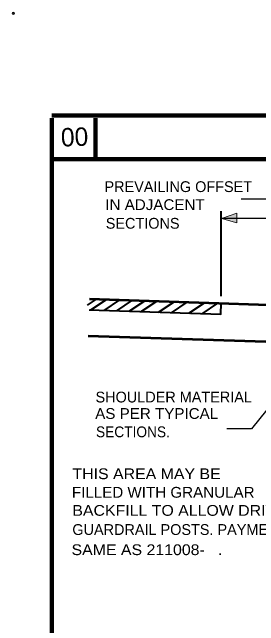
# Model space of a CAD drawing. Extents: x -8731 to 3798, y -62841 to -56618.
# Drawn here: x 2203 to 2521, y -62439 to -61645 of the extents above; entities that cross this region are included whole.
import ezdxf

# ---------------------------------------------------------------- set-up
doc = ezdxf.new("R2010")
doc.units = 0
doc.header["$LTSCALE"] = 5.6
doc.header["$PDMODE"] = 32
doc.header["$PDSIZE"] = 2.8
doc.layers.add('1', color=7, linetype='Continuous', lineweight=13)
doc.layers.add('3', color=7, linetype='Continuous', lineweight=40)

msp = doc.modelspace()

# ---------------------------------------------------------------- hatches: boundary and pattern name
at = {"layer": '1'}
msp.add_hatch(color=256, dxfattribs=at).paths.add_polyline_path([(2473.14, -61911.92), (2493.14, -61905), (2493.14, -61917.5)])

# ---------------------------------------------------------------- linework, layer by layer
at = {"layer": '1', "lineweight": 100}
for p, q in [((3746.22, -61778.8), (2253.98, -61778.8)), ((2310.24, -61782.3), (2310.24, -61835.06)), ((3746.22, -61835.06), (2253.98, -61835.06))]:
    msp.add_line(p, q, dxfattribs=at)
msp.add_lwpolyline([(2253.98, -61782.3), (2253.98, -62800.24), (3744.74, -62800.24)], dxfattribs=at)
at = {"layer": '1'}
msp.add_lwpolyline([(2473.14, -61911.92), (2493.14, -61905), (2493.14, -61917.5)], close=True, dxfattribs=at)
msp.add_point((2204.06, -61646.6), dxfattribs=at)
at = {"layer": '3', "lineweight": 25}
for p, q in [((2543.7, -61887.04), (2498.7, -61887.04)), ((2614.66, -61911.8), (2472.6, -61911.8)), ((2612.54, -62057.16), (2512.06, -62183.9)), ((2512.06, -62183.9), (2479.8, -62183.9))]:
    msp.add_line(p, q, dxfattribs=at)
at = {"layer": '3'}
for p, q in [((2472.6, -62012.3), (2472.6, -61902.36)), ((2299.8, -62024.16), (2311.66, -62016.2)), ((2304, -62030.16), (2324.26, -62016.64)), ((2321.54, -62030.76), (2341.8, -62017.24)), ((2337.9, -62031.36), (2358, -62017.7)), ((2353.8, -62031.96), (2373.9, -62018.3)), ((2369.26, -62032.4), (2389.34, -62018.76)), ((2391.46, -62033.16), (2411.86, -62019.5)), ((2408.54, -62033.76), (2428.94, -62020.1)), ((2431.06, -62034.5), (2451.3, -62020.84)), ((2448, -62035.1), (2468.26, -62021.44))]:
    msp.add_line(p, q, dxfattribs=at)
at = {"layer": '3', "lineweight": 53}
msp.add_line((2300.86, -62063.44), (2782.34, -62079.36), dxfattribs=at)
msp.add_lwpolyline([(2302.34, -62015.9), (2533.8, -62023.56), (2735.54, -62035.24)], dxfattribs=at)
at = {"layer": '3'}
msp.add_lwpolyline([(2301.9, -62030.16), (2472.3, -62035.84), (2472.6, -62021.6)], dxfattribs=at)

# ---------------------------------------------------------------- texts
at = {"layer": '1'}
msp.add_text('00', height=23.78, rotation=2.121, dxfattribs=at).set_placement((2265.94, -61818.94))
at = {"layer": '3'}
for s, p in [('PREVAILING OFFSET', (2321.9, -61877.7)), ('SECTIONS', (2323.54, -61925.1)), ('SHOULDER MATERIAL', (2310.3, -62149.8)), ('GUARDRAIL POSTS. PAYMENT', (2280.3, -62321.16))]:
    msp.add_text(s, height=13.95, dxfattribs=at).set_placement(p)
for s, width, p in [('IN ADJACENT', 1.05, (2322.94, -61900.96)), ('AS PER TYPICAL', 1.05, (2309.86, -62171.1)), ('SECTIONS.', 0.95, (2310.9, -62194.8)), ('THIS AREA MAY BE', 1.1, (2280.46, -62249)), ('FILLED WITH GRANULAR', 1.05, (2279.7, -62273)), ('BACKFILL TO ALLOW DRIVING', 1.1, (2280.3, -62296.4)), ('SAME AS 211008-   .', 1.1, (2279.26, -62347.24))]:
    msp.add_text(s, height=13.95, dxfattribs=dict(at, width=width)).set_placement(p)

doc.saveas('drawing.dxf')
